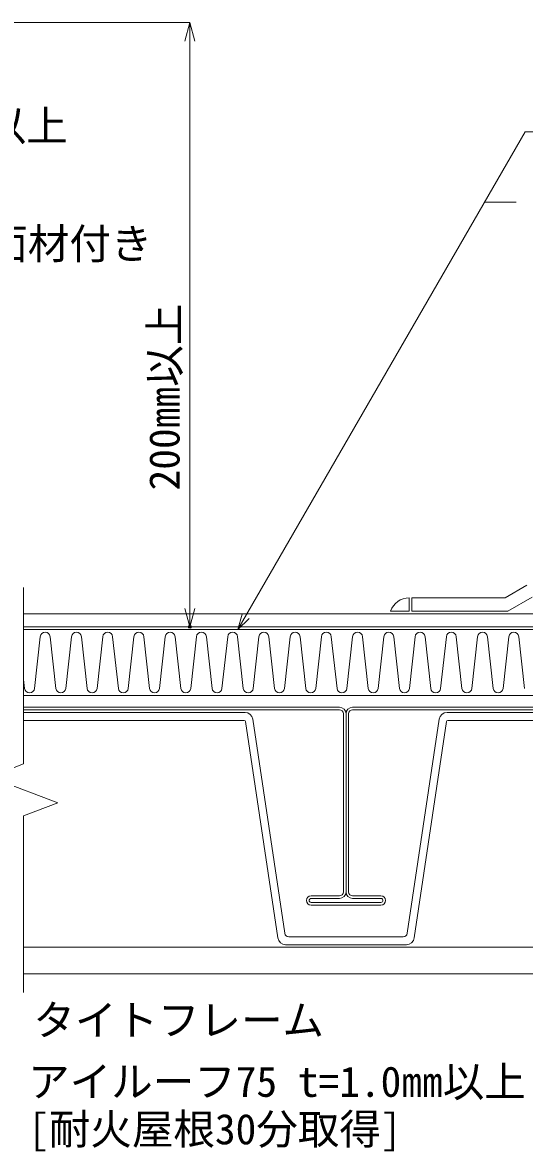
# Model space of a CAD drawing. Units: millimetres, scale not verified. Extents: x -840 to 840, y -594 to 594.
# Drawn here: x 26.3 to 216.7, y -345.2 to 82.5 of the extents above; entities that cross this region are included whole.
import ezdxf
from ezdxf.enums import TextEntityAlignment as Align

# ---------------------------------------------------------------- set-up
doc = ezdxf.new("R2010")
doc.units = ezdxf.units.MM
doc.header["$LTSCALE"] = 2
doc.header["$PDMODE"] = 32
doc.header["$PDSIZE"] = 1
for name, color, linetype, lineweight in [('0-2_断熱材', 4, 'Continuous', 9), ('0-3_躯体', 7, 'Continuous', 9), ('0-6_文字', 5, 'Continuous', 9), ('0-8_0', 7, 'Continuous', 9), ('0-A_鋼材(受け鋼鈑)', 7, 'Continuous', 9), ('0-C_IBリキッド', 7, 'Continuous', 9), ('0-E_IBｼｰﾄ', 7, 'Continuous', 9), ('1-0_寸法線', 7, 'Continuous', 9), ('1-3_破断線', 7, 'Continuous', 9)]:
    doc.layers.add(name, color=color, linetype=linetype, lineweight=lineweight)
doc.layers.add('1-1_Defpoints', color=7, linetype='Continuous')
doc.styles.add('ＭＳ ゴシック', font='')
doc.styles.get('ＭＳ ゴシック').set_extended_font_data('MS Gothic')

# ---------------------------------------------------------------- blocks, each defined once
blk = doc.blocks.new('_Open30')
at = {"layer": '0-8_0'}
blk.add_line((0, 0), (-2, 0), dxfattribs=at)
blk.add_lwpolyline([(-2, 0.5359), (0, 0), (-2, -0.5359)], dxfattribs=at)

msp = doc.modelspace()

# ---------------------------------------------------------------- linework, layer by layer
at = {"layer": '0-2_断熱材', "color": 7}
for p, q in [((26.767, -147.454), (621.685, -147.454)), ((621.685, -172.454), (26.767, -172.454))]:
    msp.add_line(p, q, dxfattribs=at)
at = {"layer": '0-2_断熱材'}
for p, q in [((33.06, -150.176), (30.893, -169.733)), ((36.816, -150.176), (38.983, -169.733)), ((44.906, -150.176), (42.738, -169.733)), ((48.661, -150.176), (50.828, -169.733)), ((56.751, -150.176), (54.584, -169.733)), ((60.507, -150.176), (62.674, -169.733)), ((68.597, -150.176), (66.43, -169.733)), ((72.352, -150.176), (74.52, -169.733)), ((80.442, -150.176), (78.275, -169.733)), ((84.198, -150.176), (86.365, -169.733)), ((92.288, -150.176), (90.121, -169.733)), ((96.044, -150.176), (98.211, -169.733)), ((104.134, -150.176), (101.966, -169.733)), ((107.889, -150.176), (110.056, -169.733)), ((115.979, -150.176), (113.812, -169.733)), ((119.735, -150.176), (121.902, -169.733)), ((127.825, -150.176), (125.658, -169.733)), ((131.581, -150.176), (133.748, -169.733)), ((139.67, -150.176), (137.503, -169.733)), ((143.426, -150.176), (145.593, -169.733)), ((151.516, -150.176), (149.349, -169.733)), ((155.272, -150.176), (157.439, -169.733)), ((163.362, -150.176), (161.195, -169.733)), ((167.117, -150.176), (169.284, -169.733)), ((175.207, -150.176), (173.04, -169.733)), ((178.963, -150.176), (181.13, -169.733)), ((187.053, -150.176), (184.886, -169.733)), ((190.809, -150.176), (192.976, -169.733)), ((198.898, -150.176), (196.731, -169.733)), ((202.654, -150.176), (204.821, -169.733)), ((210.744, -150.176), (208.577, -169.733)), ((214.5, -150.176), (216.667, -169.733)), ((26.767, -166.39), (27.137, -169.733))]:
    msp.add_line(p, q, dxfattribs=at)
for centre, start, end in [((34.938, -150.352), 5.35135, 174.64865), ((46.783, -150.352), 5.35135, 174.64865), ((58.629, -150.352), 5.35135, 174.64865), ((70.475, -150.352), 5.35135, 174.64865), ((82.32, -150.352), 5.35135, 174.64865), ((94.166, -150.352), 5.35135, 174.64865), ((106.011, -150.352), 5.35135, 174.64865), ((117.857, -150.352), 5.35135, 174.64865), ((129.703, -150.352), 5.35135, 174.64865), ((141.548, -150.352), 5.35135, 174.64865), ((153.394, -150.352), 5.35135, 174.64865), ((165.239, -150.352), 5.35135, 174.64865), ((177.085, -150.352), 5.35135, 174.64865), ((188.931, -150.352), 5.35135, 174.64865), ((200.776, -150.352), 5.35135, 174.64865), ((212.622, -150.352), 5.35135, 174.64865), ((29.015, -169.557), 185.35135, 354.64865), ((40.861, -169.557), 185.35135, 354.64865), ((52.706, -169.557), 185.35135, 354.64865), ((64.552, -169.557), 185.35135, 354.64865), ((76.397, -169.557), 185.35135, 354.64865), ((88.243, -169.557), 185.35135, 354.64865), ((100.089, -169.557), 185.35135, 354.64865), ((111.934, -169.557), 185.35135, 354.64865), ((123.78, -169.557), 185.35135, 354.64865), ((135.625, -169.557), 185.35135, 354.64865), ((147.471, -169.557), 185.35135, 354.64865), ((159.317, -169.557), 185.35135, 354.64865), ((171.162, -169.557), 185.35135, 354.64865), ((183.008, -169.557), 185.35135, 354.64865), ((194.854, -169.557), 185.35135, 354.64865), ((206.699, -169.557), 185.35135, 354.64865)]:
    msp.add_arc(centre, 1.886, start, end, dxfattribs=at)
at = {"layer": '0-3_躯体'}
for p, q in [((26.767, -267.854), (621.685, -267.854)), ((26.767, -277.854), (621.685, -277.854))]:
    msp.add_line(p, q, dxfattribs=at)
at = {"layer": '0-A_鋼材(受け鋼鈑)'}
for p, q in [((26.767, -176.854), (146.508, -176.854)), ((146.508, -177.854), (26.767, -177.854)), ((110.703, -178.854), (26.767, -178.854)), ((148.008, -179.354), (148.008, -246.854)), ((149.008, -246.854), (149.008, -179.354)), ((150.008, -179.354), (150.008, -246.854)), ((151.508, -176.854), (353.508, -176.854)), ((353.508, -177.854), (151.508, -177.854)), ((317.703, -178.854), (187.314, -178.854)), ((26.767, -181.854), (110.401, -181.854)), ((110.895, -182.28), (123.141, -264.24)), ((125.792, -262.547), (113.67, -181.411)), ((184.347, -181.411), (172.225, -262.547)), ((174.876, -264.24), (187.122, -182.28)), ((187.616, -181.854), (317.401, -181.854)), ((135.758, -248.354), (146.508, -248.354)), ((146.508, -249.354), (135.758, -249.354)), ((135.758, -250.854), (162.258, -250.854)), ((162.258, -251.854), (135.758, -251.854)), ((162.258, -248.354), (151.508, -248.354)), ((151.508, -249.354), (162.258, -249.354)), ((170.737, -263.854), (127.28, -263.854)), ((126.116, -266.854), (171.901, -266.854))]:
    msp.add_line(p, q, dxfattribs=at)
for centre, radius, start, end in [((110.703, -181.854), 3, 8.49768, 90), ((146.508, -179.354), 2.5, 0, 90), ((146.508, -179.354), 1.5, 0, 90), ((151.508, -179.354), 2.5, 90, 180), ((151.508, -179.354), 1.5, 90, 180), ((187.314, -181.854), 3, 90, 171.50232), ((110.401, -182.354), 0.5, 8.49768, 90), ((187.616, -182.354), 0.5, 90, 171.50232), ((146.508, -246.854), 1.5, 270, 0), ((146.508, -246.854), 2.5, 270, 0), ((151.508, -246.854), 2.5, 180, 270), ((151.508, -246.854), 1.5, 180, 270), ((135.758, -250.104), 1.75, 90, 270), ((135.758, -250.104), 0.75, 90, 270), ((162.258, -250.104), 1.75, 270, 90), ((162.258, -250.104), 0.75, 270, 90), ((126.116, -263.854), 3, 187.38048, 270), ((127.28, -262.354), 1.5, 187.38048, 270), ((170.737, -262.354), 1.5, 270, 352.61952), ((171.901, -263.854), 3, 270, 352.61952)]:
    msp.add_arc(centre, radius, start, end, dxfattribs=at)
at = {"layer": '0-C_IBリキッド'}
for p, q in [((172.92, -140.454), (172.92, -135.454)), ((165.92, -140.454), (172.92, -140.454))]:
    msp.add_line(p, q, dxfattribs=at)
msp.add_arc((172.92, -142.854), 7.4, 90, 161.07536, dxfattribs=at)
at = {"layer": '0-E_IBｼｰﾄ'}
for p, q in [((217.63, -130.66), (209.34, -135.454)), ((209.34, -135.454), (173.92, -135.454)), ((173.92, -135.454), (173.92, -140.454)), ((219.633, -135.122), (210.414, -140.454)), ((210.414, -140.454), (173.92, -140.454)), ((26.767, -141.454), (621.685, -141.454)), ((26.767, -146.454), (621.685, -146.454))]:
    msp.add_line(p, q, dxfattribs=at)
at = {"layer": '1-0_寸法線'}
for p, q in [((-302.315, 82.546), (89.78, 82.546)), ((89.78, 75.546), (89.78, -139.454)), ((201.523, 14.463), (213.523, 14.463))]:
    msp.add_line(p, q, dxfattribs=at)
for points in [[(108.041, -147.454), (216.92, 41.132), (228.92, 41.132)], [(112.283, -143.212), (108.041, -147.454), (109.594, -141.659)]]:
    msp.add_lwpolyline(points, dxfattribs=at)
at = {"layer": '1-1_Defpoints'}
msp.add_point((89.78, -146.454), dxfattribs=at)
at = {"layer": '1-3_破断線'}
for p, q in [((26.767, -198.388), (26.767, -131.454)), ((13.829, -203.304), (26.767, -198.388)), ((13.829, -203.304), (39.704, -213.137)), ((39.704, -213.137), (26.767, -218.053)), ((26.767, -284.986), (26.767, -218.053))]:
    msp.add_line(p, q, dxfattribs=at)

# ---------------------------------------------------------------- block references
at = {"layer": '1-0_寸法線', "xscale": 3.5, "yscale": 3.5}
for p, rotation in [((89.78, 82.546), 90), ((89.78, -146.454), 270)]:
    msp.add_blockref('_Open30', p, dxfattribs=dict(at, rotation=rotation))

# ---------------------------------------------------------------- texts
at = {"layer": '0-6_文字', "color": 7, "style": 'ＭＳ ゴシック'}
for s, p in [('サンタックIB-HWCシート t=1.5㎜以上', (-223.862, 34.19)), ('イソシアヌレートボード両面アルミ面材付き', (-239.259, -10.479)), ('タイトフレーム', (30.471, -304.659)), ('アイルーフ75 t=1.0㎜以上', (28.471, -327.975)), ('[耐火屋根30分取得]', (28.471, -345.975))]:
    msp.add_text(s, height=11.54, dxfattribs=at).set_placement(p, align=Align.BOTTOM_LEFT)
at = {"layer": '1-0_寸法線', "style": 'ＭＳ ゴシック'}
msp.add_text('200㎜以上', height=11.54, rotation=90, dxfattribs=at).set_placement((89.344, -94.742), align=Align.BOTTOM_LEFT)

doc.saveas('drawing.dxf')
